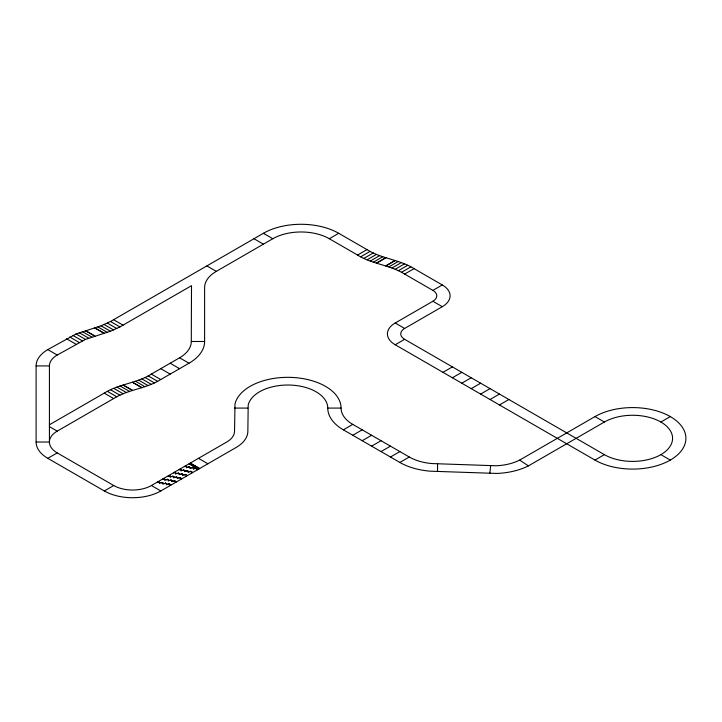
<?xml version="1.0" encoding="UTF-8"?>
<svg xmlns="http://www.w3.org/2000/svg" width="722" height="722" viewBox="0 0 722 722"><rect width="100%" height="100%" fill="white"/><g stroke="black" fill="none" stroke-linecap="round" stroke-linejoin="round"><path stroke-width="1.08" d="M47.805 458.326L57.218 452.893L113.733 485.518A26.633 15.379 0 0 0 151.403 485.518L226.735 442.026A26.633 15.379 0 0 0 234.533 431.151L234.993 404.067A53.275 30.757 0 0 1 291.291 377.398A53.275 30.757 0 0 1 341.073 408.083A39.954 23.068 0 0 0 352.778 424.392L409.284 457.017A39.954 23.068 0 0 0 432.316 463.578L495.915 465.771A39.954 23.068 0 0 0 519.65 460.094L594.982 416.594A53.275 30.757 0 0 1 670.296 416.585A53.275 30.757 0 0 1 670.296 460.085A53.275 30.757 0 0 1 594.964 460.085L395.214 344.755A26.633 15.379 0 0 1 395.214 323.005L432.875 301.264L442.297 306.697A26.633 15.379 0 0 0 442.297 284.955L414.049 268.638C399.528 259.442 381.496 258.801 366.975 249.604L338.726 233.296A53.275 30.757 0 0 0 263.386 233.296L110.511 321.498L101.053 325.821L76.072 333.979L47.805 349.61A39.954 23.068 0 0 0 36.1 365.919L36.1 442.017A39.954 23.068 0 0 0 47.805 458.326L104.311 490.96A39.954 23.068 0 0 0 160.816 490.96L236.148 447.459A39.954 23.068 0 0 0 247.854 431.151L248.197 405.078A39.954 23.068 0 0 1 290.415 385.07A39.954 23.068 0 0 1 327.761 408.083A53.275 30.757 0 0 0 343.365 429.834L399.862 462.45A53.275 30.757 0 0 0 430.583 471.195L496.79 473.442A53.275 30.757 0 0 0 528.423 465.871L604.377 422.027A39.954 23.068 0 0 1 660.883 422.027L670.296 416.585M489.823 473.442L490.689 465.78M36.1 442.017L49.421 442.017L49.421 365.919A26.633 15.379 0 0 1 57.218 355.043L85.485 339.412L110.466 331.254L119.924 326.931L191.51 285.686L191.285 341.488A39.954 23.068 0 0 1 179.579 357.796L151.331 374.104C136.81 383.319 118.76 383.914 104.239 393.129L49.421 424.78M216.113 271.481L272.808 238.729A39.954 23.068 0 0 1 329.304 238.729L357.561 255.047C372.083 264.243 390.106 264.884 404.627 274.08L432.875 290.388L442.297 284.955M329.304 238.729L338.726 233.296M357.561 255.047L366.975 249.604M49.421 426.639L57.218 431.142L113.652 398.562C128.173 389.348 146.223 388.761 160.753 379.546L189.002 363.229A53.275 30.757 0 0 0 204.606 341.488L204.606 287.663A39.954 23.068 0 0 1 212.855 273.62L216.302 271.355L206.889 265.913M360.729 256.788L370.142 251.355M363.897 258.386L373.31 252.953M367.047 259.83L376.469 254.397M370.187 261.111L379.601 255.678M373.301 262.239L382.723 256.797M388.887 266.887L398.3 261.445M392.001 268.006L401.414 262.573M395.142 269.288L404.555 263.855M398.291 270.732L407.713 265.29M401.459 272.329L410.872 266.887M404.627 274.08L414.049 268.638M104.311 490.96L113.733 485.518M395.214 323.005L404.627 328.447L442.297 306.697M395.214 344.755L404.627 339.322L604.377 454.643A39.954 23.068 0 0 0 660.883 454.643L670.296 460.085M189.651 464.111L190.834 463.434M190.247 464.454L191.42 463.777M190.834 464.797L192.007 464.111M191.42 465.13L192.603 464.454M192.007 465.473L193.189 464.797M192.603 465.807L193.776 465.13M193.189 466.15L194.362 465.473M193.776 466.493L194.949 465.807M194.362 466.827L195.545 466.15M194.949 467.17L196.131 466.493M195.545 467.513L196.718 466.827M196.131 467.847L197.305 467.17M196.718 468.19L197.891 467.513M197.305 468.533L198.487 467.847M197.891 468.867L199.073 468.19M343.365 429.834L352.778 424.392M442.965 372.326L452.378 366.893M352.778 435.267L362.2 429.834M452.378 377.759L461.8 372.326M362.2 440.709L371.613 435.267M461.8 383.202L471.213 377.759M371.613 446.142L381.026 440.709M471.213 388.635L480.635 383.202M381.026 451.584L390.449 446.142M480.635 394.077L490.048 388.635M390.449 457.017L399.862 451.584M490.048 399.51L499.471 394.077M399.862 462.45L409.284 457.017M499.471 404.952L508.884 399.51M594.964 460.085L604.377 454.643M191.285 341.488L204.606 341.488M36.1 365.919L49.421 365.919M234.533 408.083L247.854 408.083M327.761 408.083L341.073 408.083M594.964 416.585L604.377 422.027M263.386 233.296L272.808 238.729M253.973 238.729L263.386 244.171M113.679 319.747L123.092 325.18M179.579 357.796L189.002 363.229M110.511 321.498L119.924 326.931M107.343 323.095L116.756 328.528M104.185 324.53L113.607 329.972M170.166 363.229L179.579 368.671M101.053 325.821L110.466 331.254M97.93 326.94L107.352 332.382M160.753 368.671L170.166 374.104M82.326 331.569L91.739 337.012M151.331 374.104L160.753 379.546M79.212 332.698L88.626 338.131M76.072 333.979L85.485 339.412M148.163 375.855L157.576 381.297M72.922 335.414L82.335 340.856M144.996 377.453L154.418 382.895M69.754 337.012L79.167 342.454M141.846 378.897L151.259 384.33M138.705 380.178L148.118 385.611M66.586 338.762L76 344.204M135.592 381.297L145.005 386.739M119.978 385.936L129.4 391.369M116.865 387.055L126.278 392.488M47.805 349.61L57.218 355.043M113.724 388.337L123.146 393.779M110.574 389.781L119.987 395.214M107.407 391.378L116.829 396.811M104.239 393.129L113.652 398.562M198.487 458.335L207.9 463.777M190.247 463.091L199.66 468.533M189.651 463.434L199.073 468.867M189.065 463.777L198.487 469.21M151.403 485.518L160.816 490.96M519.65 460.094L528.423 465.871M437.532 463.777L437.532 471.457M660.883 422.027A39.954 23.068 0 0 1 660.883 454.643M404.627 339.322A13.321 7.689 0 0 1 404.627 328.447M432.875 290.388A13.321 7.689 0 0 1 432.875 301.264M57.218 452.893A26.633 15.379 0 0 1 57.218 431.142M385.81 257.763L376.397 263.196L385.828 257.772M395.214 260.489L385.792 265.922L395.223 260.489M158.461 481.718L157.405 482.323L158.461 481.989L159.878 482.801L159.282 483.415L160.347 482.801L158.461 481.718M163.876 478.587L162.82 479.2L163.876 478.857L165.293 479.679L164.697 480.283L165.762 479.679L163.876 478.587M169.291 475.464L168.235 476.078L169.291 475.735L170.708 476.547L170.112 477.161L171.177 476.547L169.291 475.464M174.706 472.332L173.65 472.946L174.706 472.603L176.123 473.424L175.527 474.038L176.592 473.424L174.706 472.332M180.121 469.21L179.065 469.823L180.121 469.481L181.538 470.293L180.942 470.906L182.007 470.293L180.121 469.21M185.536 466.087L184.48 466.692L185.536 466.358L186.944 467.17L186.357 467.784L187.422 467.17L185.536 466.087M161.99 482.395L160.934 483.009L161.99 482.666L163.407 483.478L162.82 484.092L163.876 483.478L161.99 482.395M167.405 479.264L166.349 479.877L167.405 479.543L168.822 480.356L168.235 480.969L169.291 480.356L167.405 479.264M172.82 476.141L171.764 476.755L172.82 476.412L174.237 477.233L173.65 477.838L174.706 477.233L172.82 476.141M178.235 473.018L177.179 473.623L178.235 473.289L179.652 474.101L179.065 474.715L180.121 474.101L178.235 473.018M183.65 469.887L182.594 470.5L183.65 470.157L185.067 470.979L184.48 471.592L185.536 470.979L183.65 469.887M189.065 466.764L188.009 467.378L189.065 467.035L190.482 467.847L189.895 468.461L190.951 467.847L189.065 466.764M165.528 483.072L164.463 483.686L165.528 483.343L166.935 484.164L166.349 484.769L167.405 484.164L165.528 483.072M170.943 479.949L169.878 480.563L170.943 480.22L172.35 481.032L171.764 481.646L172.82 481.032L170.943 479.949M176.358 476.818L175.293 477.432L176.358 477.089L177.765 477.91L177.179 478.524L178.235 477.91L176.358 476.818M181.773 473.695L180.708 474.309L181.773 473.966L183.18 474.778L182.594 475.392L183.65 474.778L181.773 473.695M187.188 470.573L186.123 471.177L187.188 470.843L188.595 471.656L188.009 472.269L189.065 471.656L187.188 470.573M192.603 467.441L191.538 468.055L192.603 467.712L194.01 468.533L193.424 469.138L194.48 468.533L192.603 467.441M169.056 483.749L168 484.363L169.056 484.029L170.464 484.841L169.878 485.455L170.943 484.841L169.056 483.749M174.471 480.626L173.415 481.24L174.471 480.897L175.879 481.718L175.293 482.323L176.358 481.718L174.471 480.626M179.886 477.504L178.83 478.108L179.886 477.774L181.294 478.587L180.708 479.2L181.773 478.587L179.886 477.504M185.301 474.372L184.245 474.986L185.301 474.643L186.709 475.464L186.123 476.078L187.188 475.464L185.301 474.372M190.716 471.249L189.651 471.863L190.716 471.52L192.124 472.332L191.538 472.946L192.603 472.332L190.716 471.249M196.131 468.118L195.066 468.731L196.131 468.397L197.539 469.21L196.953 469.823L198.018 469.21L196.131 468.118M104.257 333.338L94.844 327.905L104.248 333.347M94.835 336.046L85.413 330.613L94.817 336.055M141.918 387.696L132.496 382.263L141.9 387.705M132.487 390.403L123.074 384.97L132.478 390.412"/></g></svg>
